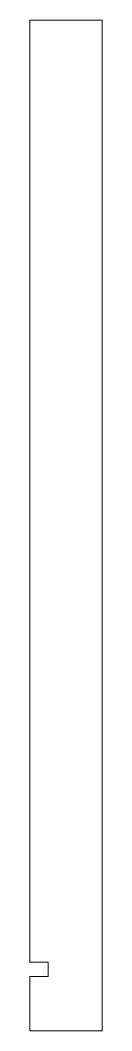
# Model space of a CAD drawing. Header units: millimetres. Extents: x -1085 to 5268, y 134 to 2619.
# Drawn here: x 522.21 to 524.21, y 1281.33 to 1309.33 of the extents above; entities that cross this region are included whole.
import ezdxf

# ---------------------------------------------------------------- set-up
doc = ezdxf.new("R2010")
doc.units = ezdxf.units.MM
doc.layers.add('A-LINE-GRPH', color=15, linetype='Continuous', lineweight=13)

msp = doc.modelspace()

# ---------------------------------------------------------------- linework, layer by layer
at = {"layer": 'A-LINE-GRPH', "ltscale": 0.02}
for p, q in [((522.211, 1309.327), (524.211, 1309.327)), ((524.211, 1309.327), (524.211, 1281.327)), ((522.211, 1281.327), (524.211, 1281.327))]:
    msp.add_line(p, q, dxfattribs=at)
at = {"layer": 'A-LINE-GRPH', "ltscale": 0.1}
for p, q in [((522.216, 1283.228), (522.211, 1309.327)), ((522.216, 1281.327), (522.216, 1282.827))]:
    msp.add_line(p, q, dxfattribs=at)
at = {"layer": 'A-LINE-GRPH'}
for p, q in [((522.716, 1283.228), (522.216, 1283.228)), ((522.716, 1282.827), (522.716, 1283.228)), ((522.216, 1282.827), (522.716, 1282.827))]:
    msp.add_line(p, q, dxfattribs=at)

doc.saveas('drawing.dxf')
